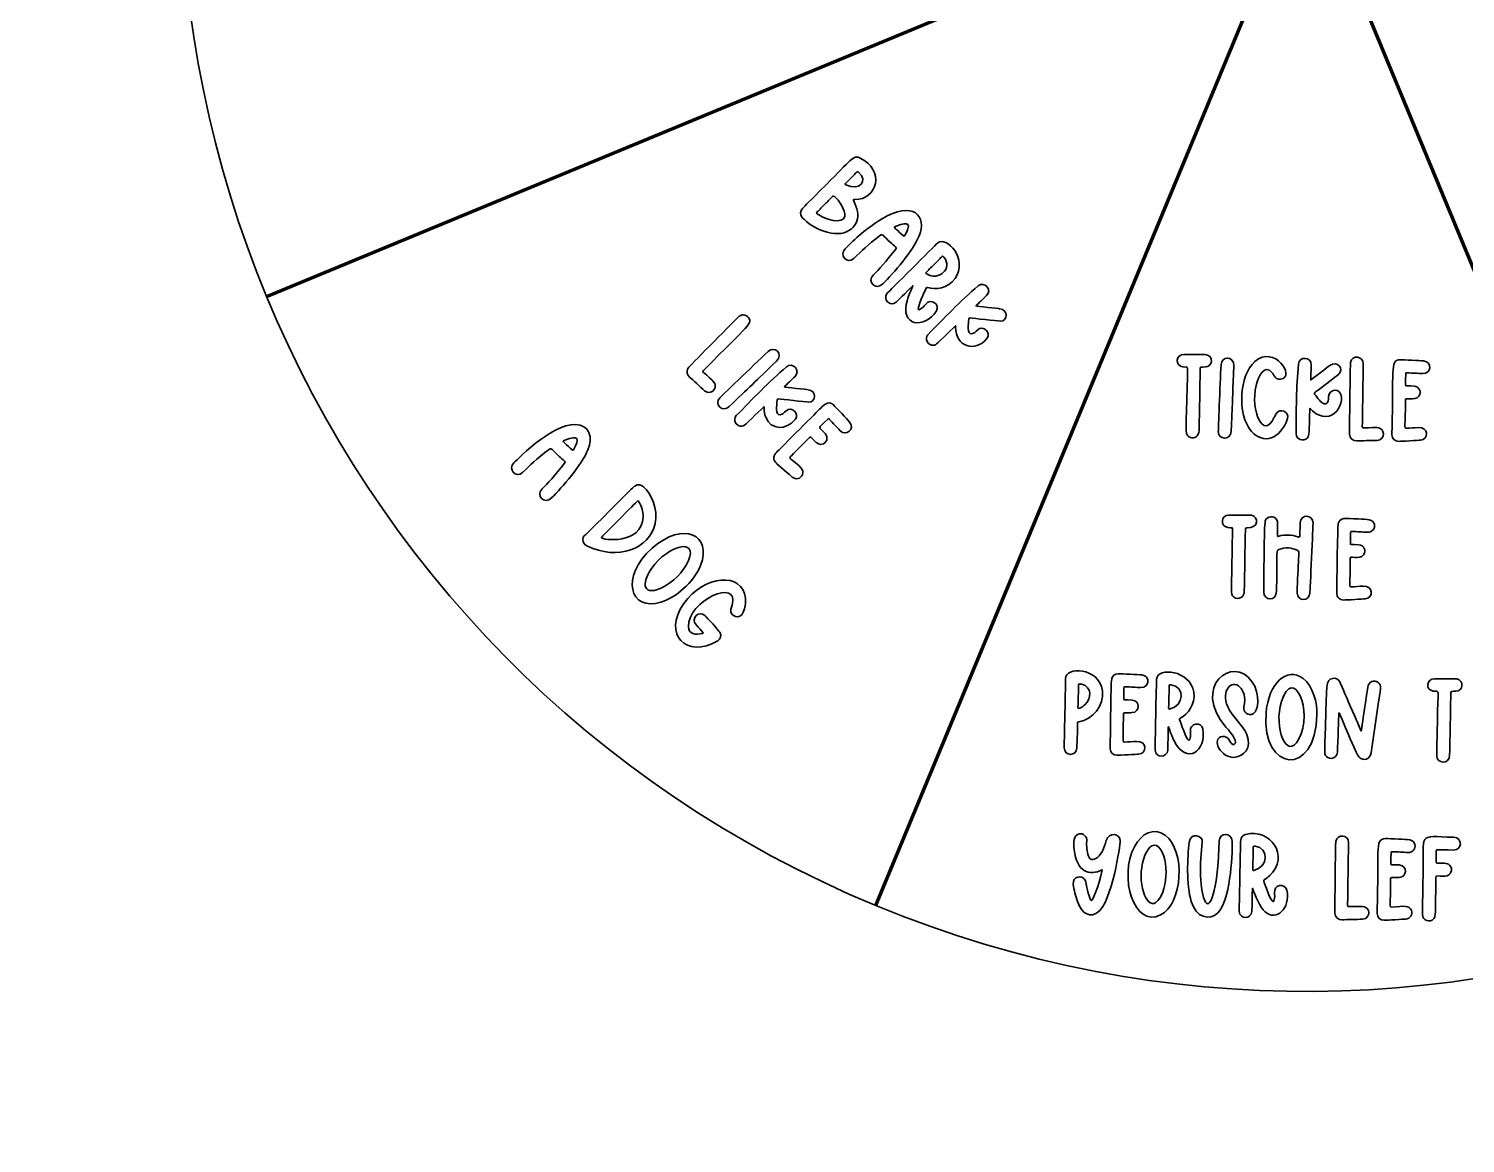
# Model space of a CAD drawing. Header units: inches. Extents: x -0.8 to 12.8, y -0.8 to 12.8.
# Drawn here: x -0.81 to 6.85, y -0.81 to 5.13 of the extents above; entities that cross this region are included whole.
import ezdxf

# ---------------------------------------------------------------- set-up
doc = ezdxf.new("R2010")
doc.units = ezdxf.units.IN
doc.header["$MEASUREMENT"] = 0
doc.layers.add('_U+0421_U+043B_U+043E_U+0439 1', color=7, linetype='Continuous')

msp = doc.modelspace()

# ---------------------------------------------------------------- linework, layer by layer
at = {"layer": '_U+0421_U+043B_U+043E_U+0439 1', "color": 7, "lineweight": 106, "true_color": 0xffffff}
for points in [[(3.7031, 0.457), (8.2969, 11.543)], [(3.7047, 11.5436), (8.2953, 0.4564)], [(0.4564, 3.7047), (11.5436, 8.2953)]]:
    msp.add_lwpolyline(points, dxfattribs=at)
at = {"layer": '_U+0421_U+043B_U+043E_U+0439 1', "color": 22, "lineweight": 35, "true_color": 0xe52421}
msp.add_open_spline([(11.543, 3.7031), (10.2744, 0.6418), (6.7644, -0.8115), (3.7031, 0.457), (0.6418, 1.7256), (-0.8115, 5.2356), (0.457, 8.2969), (1.7256, 11.3582), (5.2356, 12.8115), (8.2969, 11.543), (11.3582, 10.2744), (12.8115, 6.7644), (11.543, 3.7031)], degree=3, knots=[0, 0, 0, 0, 1, 1, 1, 2, 2, 2, 3, 3, 3, 4, 4, 4, 4], dxfattribs=at)
at = {"layer": '_U+0421_U+043B_U+043E_U+0439 1', "color": 98, "lineweight": 35, "true_color": 0x010202}
for points, knots in [([(3.5864, 4.2138), (3.5945, 4.1961), (3.6016, 4.178), (3.6054, 4.1588), (3.6199, 4.0859), (3.5546, 4.0176), (3.4449, 4.0477), (3.3978, 4.0606), (3.3554, 4.0821), (3.321, 4.1177), (3.3173, 4.1215), (3.3124, 4.1239), (3.3092, 4.1283), (3.2983, 4.1433), (3.2995, 4.1613), (3.3134, 4.1753), (3.3311, 4.1934), (3.3401, 4.2023), (3.4391, 4.3013), (3.4391, 4.3013), (3.4391, 4.3014), (3.439, 4.3014), (3.5705, 4.4328), (3.586, 4.4601), (3.6162, 4.4457), (3.7575, 4.3785), (3.71, 4.2217), (3.5919, 4.222), (3.5825, 4.222), (3.5826, 4.222), (3.5864, 4.2138)], [0, 0, 0, 0, 1, 1, 1, 2, 2, 2, 3, 3, 3, 4, 4, 4, 5, 5, 5, 6, 6, 6, 7, 7, 7, 8, 8, 8, 9, 9, 9, 10, 10, 10, 10]), ([(3.6122, 4.3677), (3.6035, 4.3755), (3.6066, 4.3711), (3.5422, 4.3076), (3.5388, 4.3043), (3.5391, 4.3023), (3.5434, 4.3004), (3.6188, 4.2669), (3.6641, 4.3205), (3.6122, 4.3677)], [0, 0, 0, 0, 1, 1, 1, 2, 2, 2, 3, 3, 3, 3]), ([(3.5379, 4.1463), (3.5292, 4.1827), (3.5122, 4.2143), (3.4828, 4.2385), (3.4784, 4.2421), (3.476, 4.2414), (3.4724, 4.2378), (3.4591, 4.2242), (3.4456, 4.2108), (3.4322, 4.1974), (3.4322, 4.1974), (3.4322, 4.1973), (3.4322, 4.1973), (3.4184, 4.1836), (3.4047, 4.1697), (3.3908, 4.1561), (3.3869, 4.1523), (3.3871, 4.1497), (3.3914, 4.1467), (3.4725, 4.0911), (3.5487, 4.1016), (3.5379, 4.1463)], [0, 0, 0, 0, 1, 1, 1, 2, 2, 2, 3, 3, 3, 4, 4, 4, 5, 5, 5, 6, 6, 6, 7, 7, 7, 7]), ([(3.7408, 3.7727), (3.7016, 3.7346), (3.6543, 3.7858), (3.6906, 3.8209), (3.7181, 3.8476), (3.7591, 3.8922), (3.8106, 3.9581), (3.8137, 3.962), (3.8143, 3.9648), (3.8097, 3.9686), (3.8, 3.9766), (3.7909, 3.9854), (3.7818, 3.994), (3.7422, 4.0309), (3.7401, 4.0397), (3.7295, 4.032), (3.6524, 3.9759), (3.634, 3.9519), (3.5868, 3.9082), (3.5508, 3.875), (3.5052, 3.9264), (3.5403, 3.9597), (3.576, 3.9935), (3.6398, 4.0605), (3.7336, 4.1175), (3.9041, 4.2212), (3.9791, 4.1324), (3.9351, 4.0292), (3.901, 3.9493), (3.799, 3.8293), (3.7408, 3.7727)], [0, 0, 0, 0, 1, 1, 1, 2, 2, 2, 3, 3, 3, 4, 4, 4, 5, 5, 5, 6, 6, 6, 7, 7, 7, 8, 8, 8, 9, 9, 9, 10, 10, 10, 10]), ([(3.8509, 4.0284), (3.8532, 4.0265), (3.8551, 4.0248), (3.8572, 4.0285), (3.8921, 4.0898), (3.8847, 4.1103), (3.8121, 4.0802), (3.7992, 4.0749), (3.7995, 4.0762), (3.8113, 4.0645), (3.8239, 4.0546), (3.8364, 4.0403), (3.8509, 4.0284)], [0, 0, 0, 0, 1, 1, 1, 2, 2, 2, 3, 3, 3, 4, 4, 4, 4]), ([(3.872, 3.6871), (3.8805, 3.7142), (3.8907, 3.7374), (3.902, 3.7621), (3.9017, 3.7624), (3.9013, 3.7626), (3.901, 3.7629), (3.8283, 3.6903), (3.8245, 3.686), (3.8129, 3.6758), (3.7812, 3.648), (3.7375, 3.6894), (3.7649, 3.7231), (3.7659, 3.7243), (4.0223, 3.9808), (4.0327, 3.9901), (4.0809, 4.0329), (4.1971, 3.9023), (4.1268, 3.802), (4.088, 3.7465), (4.0215, 3.7405), (3.9795, 3.7524), (3.9758, 3.7534), (3.9734, 3.7528), (3.9716, 3.7492), (3.9664, 3.7387), (3.9212, 3.6421), (3.9307, 3.6353), (3.9345, 3.6325), (3.939, 3.6369), (3.9428, 3.6391), (3.9537, 3.6455), (3.9623, 3.6546), (3.9699, 3.6645), (3.9972, 3.7003), (4.0478, 3.661), (4.0267, 3.6283), (3.963, 3.5291), (3.8273, 3.5454), (3.872, 3.6871)], [0, 0, 0, 0, 1, 1, 1, 2, 2, 2, 3, 3, 3, 4, 4, 4, 5, 5, 5, 6, 6, 6, 7, 7, 7, 8, 8, 8, 9, 9, 9, 10, 10, 10, 11, 11, 11, 12, 12, 12, 13, 13, 13, 13]), ([(3.9723, 3.8271), (4.0416, 3.7843), (4.1147, 3.8558), (4.0668, 3.9147), (4.0608, 3.9221), (4.0607, 3.9221), (4.0544, 3.9157), (4.0411, 3.9025), (4.0279, 3.8892), (4.0147, 3.876), (4.0147, 3.876), (4.0147, 3.876), (4.0147, 3.8761), (3.9962, 3.8577), (3.9829, 3.8443), (3.9727, 3.8341), (3.9706, 3.832), (3.9676, 3.83), (3.9723, 3.8271)], [0, 0, 0, 0, 1, 1, 1, 2, 2, 2, 3, 3, 3, 4, 4, 4, 5, 5, 5, 6, 6, 6, 6]), ([(4.3639, 3.64), (4.3596, 3.6405), (4.2414, 3.6535), (4.2379, 3.6554), (4.2479, 3.6655), (4.2812, 3.6983), (4.2946, 3.7111), (4.3263, 3.7412), (4.2825, 3.7904), (4.2491, 3.7616), (4.1555, 3.6812), (4.0672, 3.5906), (3.9817, 3.5016), (3.9622, 3.4813), (3.9783, 3.4428), (4.0113, 3.4455), (4.0271, 3.4468), (4.0259, 3.4495), (4.1242, 3.5454), (4.1255, 3.5467), (4.1265, 3.5484), (4.1286, 3.5488), (4.13, 3.5465), (4.1293, 3.5442), (4.1293, 3.5419), (4.1282, 3.4367), (4.2325, 3.4038), (4.2958, 3.4809), (4.3215, 3.5123), (4.2761, 3.5552), (4.245, 3.5262), (4.2349, 3.5168), (4.2292, 3.5087), (4.2151, 3.5061), (4.1873, 3.5008), (4.1976, 3.5618), (4.1995, 3.5837), (4.2001, 3.5903), (4.2022, 3.592), (4.2089, 3.5912), (4.2228, 3.5895), (4.3503, 3.5743), (4.366, 3.5738), (4.4086, 3.5723), (4.4122, 3.6344), (4.3639, 3.64)], [0, 0, 0, 0, 1, 1, 1, 2, 2, 2, 3, 3, 3, 4, 4, 4, 5, 5, 5, 6, 6, 6, 7, 7, 7, 8, 8, 8, 9, 9, 9, 10, 10, 10, 11, 11, 11, 12, 12, 12, 13, 13, 13, 14, 14, 14, 15, 15, 15, 15]), ([(3.0226, 3.5954), (3.0097, 3.6101), (2.9883, 3.6133), (2.9686, 3.5934), (2.9548, 3.5795), (2.731, 3.3548), (2.7071, 3.3282), (2.6927, 3.3122), (2.6946, 3.2897), (2.7109, 3.2756), (2.7284, 3.2604), (2.7695, 3.2215), (2.7908, 3.2027), (2.8087, 3.1871), (2.8355, 3.1927), (2.8451, 3.2136), (2.8576, 3.2409), (2.8356, 3.2554), (2.7857, 3.3005), (2.7814, 3.3044), (2.781, 3.3069), (2.7853, 3.3112), (3.0334, 3.5608), (3.0501, 3.5643), (3.0226, 3.5954)], [0, 0, 0, 0, 1, 1, 1, 2, 2, 2, 3, 3, 3, 4, 4, 4, 5, 5, 5, 6, 6, 6, 7, 7, 7, 8, 8, 8, 8]), ([(5.8981, 3.0536), (5.9103, 3.0907), (5.8548, 3.1147), (5.8354, 3.0772), (5.8327, 3.0719), (5.8305, 3.0663), (5.828, 3.0609), (5.7703, 2.9369), (5.6986, 3.0948), (5.7307, 3.2303), (5.7429, 3.282), (5.7783, 3.3458), (5.8154, 3.2997), (5.8266, 3.2858), (5.8338, 3.2606), (5.861, 3.2643), (5.9457, 3.2758), (5.8279, 3.4507), (5.724, 3.3579), (5.6412, 3.2837), (5.6271, 3.0788), (5.7066, 2.9855), (5.7673, 2.9144), (5.8621, 2.9436), (5.8981, 3.0536)], [0, 0, 0, 0, 1, 1, 1, 2, 2, 2, 3, 3, 3, 4, 4, 4, 5, 5, 5, 6, 6, 6, 7, 7, 7, 8, 8, 8, 8]), ([(2.9206, 3.1171), (3.0266, 3.2174), (3.0637, 3.2536), (3.1736, 3.3598), (3.1737, 3.3597), (3.1738, 3.3595), (3.1739, 3.3594), (3.2141, 3.3996), (3.1635, 3.444), (3.1296, 3.412), (3.0456, 3.3325), (2.8751, 3.1681), (2.8718, 3.1647), (2.8578, 3.1506), (2.8585, 3.1285), (2.8719, 3.1156), (2.8849, 3.103), (2.9064, 3.1036), (2.9206, 3.1171)], [0, 0, 0, 0, 1, 1, 1, 2, 2, 2, 3, 3, 3, 4, 4, 4, 5, 5, 5, 6, 6, 6, 6]), ([(5.3397, 3.3294), (5.3741, 3.3239), (5.3655, 3.3641), (5.3614, 3.1536), (5.3614, 3.1536), (5.3614, 3.1536), (5.3614, 3.1536), (5.358, 2.9774), (5.3506, 2.964), (5.3811, 2.9533), (5.4007, 2.9465), (5.4262, 2.9576), (5.4269, 2.9911), (5.4269, 2.994), (5.4332, 3.3183), (5.4332, 3.3213), (5.433, 3.3314), (5.4391, 3.3282), (5.4596, 3.3292), (5.4996, 3.3309), (5.505, 3.3854), (5.4657, 3.3949), (5.4601, 3.3963), (5.3519, 3.3962), (5.3462, 3.3962), (5.3267, 3.3962), (5.3116, 3.3828), (5.3101, 3.3648), (5.3087, 3.348), (5.3216, 3.3323), (5.3397, 3.3294)], [0, 0, 0, 0, 1, 1, 1, 2, 2, 2, 3, 3, 3, 4, 4, 4, 5, 5, 5, 6, 6, 6, 7, 7, 7, 8, 8, 8, 9, 9, 9, 10, 10, 10, 10]), ([(5.5977, 2.9843), (5.6011, 3.0579), (5.6029, 3.089), (5.6117, 3.3345), (5.6119, 3.3345), (5.612, 3.3345), (5.6122, 3.3345), (5.6134, 3.3912), (5.546, 3.3883), (5.5438, 3.3417), (5.5388, 3.2343), (5.5296, 2.99), (5.5295, 2.9848), (5.5289, 2.94), (5.5955, 2.9362), (5.5977, 2.9843)], [0, 0, 0, 0, 1, 1, 1, 2, 2, 2, 3, 3, 3, 4, 4, 4, 5, 5, 5, 5]), ([(6.1501, 3.2048), (6.1315, 3.2039), (6.118, 3.1907), (6.117, 3.1724), (6.1167, 3.1675), (6.1168, 3.1627), (6.1164, 3.1579), (6.1155, 3.144), (6.1083, 3.1275), (6.094, 3.1324), (6.0762, 3.1384), (6.0599, 3.1629), (6.0444, 3.1822), (6.0361, 3.1924), (6.0394, 3.1888), (6.1302, 3.2584), (6.144, 3.269), (6.1583, 3.279), (6.1712, 3.2905), (6.2027, 3.3188), (6.1626, 3.3664), (6.1238, 3.3368), (6.1202, 3.3341), (6.0262, 3.2616), (6.0222, 3.2605), (6.0225, 3.2737), (6.0238, 3.323), (6.0245, 3.34), (6.0265, 3.3837), (5.9608, 3.3886), (5.9567, 3.3449), (5.945, 3.222), (5.9442, 3.0955), (5.9443, 2.9721), (5.9443, 2.9441), (5.9825, 2.9273), (6.0045, 2.9521), (6.0166, 2.9659), (6.0127, 2.9788), (6.0166, 3.1024), (6.0167, 3.1042), (6.0161, 3.1062), (6.0174, 3.1079), (6.0201, 3.1073), (6.0212, 3.1051), (6.0227, 3.1034), (6.0343, 3.0912), (6.0474, 3.0811), (6.0632, 3.0742), (6.1782, 3.0236), (6.2245, 3.2082), (6.1501, 3.2048)], [0, 0, 0, 0, 1, 1, 1, 2, 2, 2, 3, 3, 3, 4, 4, 4, 5, 5, 5, 6, 6, 6, 7, 7, 7, 8, 8, 8, 9, 9, 9, 10, 10, 10, 11, 11, 11, 12, 12, 12, 13, 13, 13, 14, 14, 14, 15, 15, 15, 16, 16, 16, 17, 17, 17, 17]), ([(6.3737, 3.0063), (6.2987, 3.0061), (6.2968, 3.0006), (6.297, 3.0122), (6.2971, 3.0169), (6.3021, 3.3415), (6.3019, 3.3468), (6.3011, 3.3891), (6.2427, 3.395), (6.2342, 3.3533), (6.2321, 3.3428), (6.2285, 2.981), (6.2289, 2.9703), (6.2296, 2.9488), (6.2466, 2.934), (6.2681, 2.935), (6.2923, 2.9362), (6.3465, 2.9366), (6.3762, 2.938), (6.4214, 2.9401), (6.4207, 3.0064), (6.3737, 3.0063)], [0, 0, 0, 0, 1, 1, 1, 2, 2, 2, 3, 3, 3, 4, 4, 4, 5, 5, 5, 6, 6, 6, 7, 7, 7, 7]), ([(3.2743, 3.049), (3.3, 3.0804), (3.2546, 3.1232), (3.2236, 3.0943), (3.2134, 3.0848), (3.2077, 3.0768), (3.1937, 3.0741), (3.1798, 3.0715), (3.1753, 3.0871), (3.1747, 3.1009), (3.1739, 3.1181), (3.1766, 3.1348), (3.1781, 3.1517), (3.1786, 3.1583), (3.1807, 3.1601), (3.1874, 3.1593), (3.2013, 3.1576), (3.329, 3.1424), (3.3445, 3.1418), (3.3869, 3.1403), (3.3909, 3.2025), (3.3425, 3.2081), (3.3381, 3.2086), (3.22, 3.2215), (3.2164, 3.2235), (3.2262, 3.2333), (3.2598, 3.2664), (3.2732, 3.2791), (3.3048, 3.3093), (3.2611, 3.3584), (3.2277, 3.3297), (3.134, 3.2492), (3.0458, 3.1586), (2.9603, 3.0697), (2.9507, 3.0597), (2.9494, 3.0441), (2.9559, 3.0318), (2.9655, 3.0135), (2.9916, 3.0048), (3.0125, 3.0252), (3.0138, 3.0265), (3.1053, 3.1165), (3.1072, 3.1168), (3.1086, 3.1146), (3.1079, 3.1122), (3.1078, 3.1099), (3.1077, 3.0931), (3.1102, 3.0767), (3.1167, 3.0608), (3.1453, 2.9914), (3.2261, 2.9903), (3.2743, 3.049)], [0, 0, 0, 0, 1, 1, 1, 2, 2, 2, 3, 3, 3, 4, 4, 4, 5, 5, 5, 6, 6, 6, 7, 7, 7, 8, 8, 8, 9, 9, 9, 10, 10, 10, 11, 11, 11, 12, 12, 12, 13, 13, 13, 14, 14, 14, 15, 15, 15, 16, 16, 16, 17, 17, 17, 17]), ([(6.5953, 3.0066), (6.5743, 3.0049), (6.5533, 3.0042), (6.5324, 3.0027), (6.5169, 3.0015), (6.528, 3.0097), (6.5264, 3.1536), (6.5263, 3.1628), (6.5323, 3.1599), (6.5522, 3.16), (6.5691, 3.1601), (6.587, 3.1577), (6.5984, 3.1737), (6.6144, 3.1961), (6.6006, 3.2245), (6.5726, 3.2275), (6.5152, 3.2337), (6.5281, 3.2076), (6.5286, 3.2899), (6.5287, 3.2983), (6.5287, 3.2985), (6.5372, 3.2981), (6.5646, 3.2968), (6.592, 3.2955), (6.6193, 3.2939), (6.6643, 3.2912), (6.6712, 3.3573), (6.6239, 3.3618), (6.6004, 3.3639), (6.5217, 3.3675), (6.4981, 3.3679), (6.4493, 3.3687), (6.4618, 3.3308), (6.4565, 3.0495), (6.456, 3.0222), (6.4548, 2.995), (6.4551, 2.9678), (6.4553, 2.947), (6.4712, 2.9326), (6.4922, 2.9326), (6.505, 2.9326), (6.5972, 2.9379), (6.6067, 2.9385), (6.6518, 2.9414), (6.6522, 3.0113), (6.5953, 3.0066)], [0, 0, 0, 0, 1, 1, 1, 2, 2, 2, 3, 3, 3, 4, 4, 4, 5, 5, 5, 6, 6, 6, 7, 7, 7, 8, 8, 8, 9, 9, 9, 10, 10, 10, 11, 11, 11, 12, 12, 12, 13, 13, 13, 14, 14, 14, 15, 15, 15, 15]), ([(3.4779, 3.1268), (3.4492, 3.1553), (3.4188, 3.119), (3.4034, 3.1038), (3.3788, 3.0795), (3.1702, 2.8689), (3.1696, 2.8683), (3.1553, 2.8531), (3.1568, 2.8317), (3.1718, 2.8172), (3.1813, 2.808), (3.2511, 2.7483), (3.2586, 2.742), (3.2765, 2.7267), (3.3035, 2.733), (3.3125, 2.7541), (3.3245, 2.7823), (3.3, 2.7977), (3.2494, 2.8397), (3.2444, 2.844), (3.2448, 2.8469), (3.2493, 2.8513), (3.2493, 2.8513), (3.3498, 2.9526), (3.3498, 2.9527), (3.3532, 2.9563), (3.3557, 2.9563), (3.359, 2.9527), (3.3884, 2.9218), (3.3992, 2.9142), (3.4156, 2.9172), (3.4426, 2.9223), (3.4524, 2.9523), (3.4343, 2.9738), (3.3972, 3.0182), (3.3884, 2.9902), (3.4459, 3.0494), (3.4518, 3.0554), (3.4519, 3.0555), (3.4578, 3.0493), (3.4766, 3.0293), (3.4954, 3.0095), (3.514, 2.9893), (3.5446, 2.9562), (3.5954, 2.999), (3.5644, 3.035), (3.549, 3.0529), (3.4951, 3.1097), (3.4779, 3.1268)], [0, 0, 0, 0, 1, 1, 1, 2, 2, 2, 3, 3, 3, 4, 4, 4, 5, 5, 5, 6, 6, 6, 7, 7, 7, 8, 8, 8, 9, 9, 9, 10, 10, 10, 11, 11, 11, 12, 12, 12, 13, 13, 13, 14, 14, 14, 15, 15, 15, 16, 16, 16, 16]), ([(2.1696, 2.8877), (2.1355, 2.8077), (2.0333, 2.6877), (1.9753, 2.6313), (1.9361, 2.5931), (1.889, 2.6444), (1.9251, 2.6794), (1.9527, 2.7061), (1.9936, 2.7507), (2.0452, 2.8167), (2.0482, 2.8206), (2.0488, 2.8233), (2.0443, 2.8271), (2.0346, 2.8351), (2.0255, 2.8439), (2.0163, 2.8525), (1.9769, 2.8894), (1.9747, 2.8982), (1.9641, 2.8905), (1.8869, 2.8344), (1.869, 2.8107), (1.8213, 2.7668), (1.7853, 2.7335), (1.7398, 2.7849), (1.7748, 2.8182), (1.7995, 2.8415), (2.0034, 3.0523), (2.1284, 3.0187), (2.172, 3.007), (2.1995, 2.9578), (2.1696, 2.8877)], [0, 0, 0, 0, 1, 1, 1, 2, 2, 2, 3, 3, 3, 4, 4, 4, 5, 5, 5, 6, 6, 6, 7, 7, 7, 8, 8, 8, 9, 9, 9, 10, 10, 10, 10]), ([(2.0466, 2.9388), (2.0338, 2.9334), (2.034, 2.9347), (2.0459, 2.923), (2.0585, 2.9131), (2.0709, 2.8989), (2.0855, 2.8869), (2.0878, 2.885), (2.0896, 2.8833), (2.0917, 2.887), (2.127, 2.949), (2.1183, 2.9684), (2.0466, 2.9388)], [0, 0, 0, 0, 1, 1, 1, 2, 2, 2, 3, 3, 3, 4, 4, 4, 4]), ([(2.1642, 2.3753), (2.1501, 2.3824), (2.1414, 2.393), (2.1419, 2.4092), (2.1426, 2.4301), (2.153, 2.4306), (2.1669, 2.4444), (2.4192, 2.6966), (2.4065, 2.6856), (2.42, 2.6944), (2.4358, 2.7048), (2.4525, 2.7034), (2.4659, 2.69), (2.5062, 2.6497), (2.5446, 2.5735), (2.5277, 2.494), (2.4992, 2.3595), (2.3272, 2.2936), (2.1642, 2.3753)], [0, 0, 0, 0, 1, 1, 1, 2, 2, 2, 3, 3, 3, 4, 4, 4, 5, 5, 5, 6, 6, 6, 6]), ([(2.4408, 2.6104), (2.4368, 2.6172), (2.4367, 2.6171), (2.431, 2.6114), (2.4297, 2.6101), (2.2401, 2.4214), (2.2405, 2.4196), (2.2434, 2.4057), (2.4555, 2.3791), (2.4633, 2.529), (2.4649, 2.5585), (2.4555, 2.5853), (2.4408, 2.6104)], [0, 0, 0, 0, 1, 1, 1, 2, 2, 2, 3, 3, 3, 4, 4, 4, 4]), ([(5.6021, 2.297), (5.6021, 2.297), (5.6021, 2.297), (5.6021, 2.297), (5.6011, 2.2449), (5.599, 2.1412), (5.599, 2.129), (5.5989, 2.0972), (5.6384, 2.0824), (5.6594, 2.1075), (5.6711, 2.1214), (5.6672, 2.1135), (5.6734, 2.4392), (5.6736, 2.4477), (5.674, 2.4562), (5.6739, 2.4647), (5.6738, 2.4699), (5.6753, 2.4722), (5.681, 2.472), (5.7502, 2.4693), (5.7428, 2.5295), (5.7064, 2.5383), (5.7007, 2.5397), (5.5927, 2.5397), (5.5869, 2.5397), (5.5427, 2.5396), (5.5374, 2.4797), (5.5804, 2.4729), (5.6017, 2.4695), (5.6056, 2.4776), (5.6053, 2.4631), (5.6043, 2.4077), (5.6032, 2.3524), (5.6021, 2.297)], [0, 0, 0, 0, 1, 1, 1, 2, 2, 2, 3, 3, 3, 4, 4, 4, 5, 5, 5, 6, 6, 6, 7, 7, 7, 8, 8, 8, 9, 9, 9, 10, 10, 10, 11, 11, 11, 11]), ([(5.9496, 2.1228), (5.9503, 2.0795), (6.0152, 2.0756), (6.0179, 2.1249), (6.0179, 2.1249), (6.0345, 2.4963), (6.0345, 2.4964), (6.0363, 2.544), (5.9684, 2.5472), (5.9661, 2.4985), (5.9622, 2.416), (5.9674, 2.4195), (5.9536, 2.4238), (5.92, 2.4342), (5.8862, 2.4359), (5.8521, 2.4268), (5.8403, 2.4237), (5.846, 2.4215), (5.8457, 2.4957), (5.8456, 2.5274), (5.8115, 2.5411), (5.7898, 2.5229), (5.775, 2.5105), (5.7752, 2.5282), (5.7715, 2.128), (5.7711, 2.0836), (5.8391, 2.0749), (5.84, 2.1345), (5.8433, 2.3606), (5.8382, 2.35), (5.8521, 2.3553), (5.8863, 2.3684), (5.9197, 2.3665), (5.9526, 2.351), (5.9573, 2.3488), (5.9593, 2.3463), (5.959, 2.341), (5.9578, 2.3172), (5.9577, 2.2932), (5.9558, 2.2694), (5.9551, 2.2594), (5.9493, 2.1423), (5.9496, 2.1228)], [0, 0, 0, 0, 1, 1, 1, 2, 2, 2, 3, 3, 3, 4, 4, 4, 5, 5, 5, 6, 6, 6, 7, 7, 7, 8, 8, 8, 9, 9, 9, 10, 10, 10, 11, 11, 11, 12, 12, 12, 13, 13, 13, 14, 14, 14, 14]), ([(6.2342, 2.4437), (6.2343, 2.4521), (6.2343, 2.4523), (6.2428, 2.4519), (6.2702, 2.4506), (6.2976, 2.4493), (6.3249, 2.4477), (6.3486, 2.4462), (6.3668, 2.4674), (6.3611, 2.4902), (6.3539, 2.5189), (6.3256, 2.5164), (6.2746, 2.5188), (6.2031, 2.5223), (6.1778, 2.529), (6.169, 2.4937), (6.1645, 2.4756), (6.1606, 2.1355), (6.1607, 2.1216), (6.1609, 2.1008), (6.1768, 2.0864), (6.1978, 2.0863), (6.2106, 2.0863), (6.3028, 2.0917), (6.3123, 2.0923), (6.3574, 2.0951), (6.3578, 2.1651), (6.3009, 2.1604), (6.28, 2.1587), (6.2589, 2.158), (6.238, 2.1564), (6.2224, 2.1553), (6.2337, 2.1636), (6.232, 2.3073), (6.2319, 2.3165), (6.2379, 2.3137), (6.2579, 2.3138), (6.2747, 2.3139), (6.2926, 2.3115), (6.304, 2.3275), (6.32, 2.3498), (6.3062, 2.3783), (6.2782, 2.3813), (6.2354, 2.3859), (6.2321, 2.3756), (6.2333, 2.3919), (6.2344, 2.4092), (6.2341, 2.4265), (6.2342, 2.4437)], [0, 0, 0, 0, 1, 1, 1, 2, 2, 2, 3, 3, 3, 4, 4, 4, 5, 5, 5, 6, 6, 6, 7, 7, 7, 8, 8, 8, 9, 9, 9, 10, 10, 10, 11, 11, 11, 12, 12, 12, 13, 13, 13, 14, 14, 14, 15, 15, 15, 16, 16, 16, 16]), ([(2.5587, 2.0751), (2.3932, 2.0235), (2.3377, 2.2085), (2.5114, 2.3628), (2.6786, 2.5113), (2.8353, 2.431), (2.7693, 2.2709), (2.7306, 2.1769), (2.6389, 2.1001), (2.5587, 2.0751)], [0, 0, 0, 0, 1, 1, 1, 2, 2, 2, 3, 3, 3, 3]), ([(2.6923, 2.2719), (2.7731, 2.4142), (2.622, 2.3921), (2.5255, 2.2772), (2.465, 2.2052), (2.4453, 2.1118), (2.5397, 2.1422), (2.6008, 2.162), (2.6612, 2.217), (2.6923, 2.2719)], [0, 0, 0, 0, 1, 1, 1, 2, 2, 2, 3, 3, 3, 3]), ([(2.6803, 2.068), (2.5639, 1.9022), (2.6946, 1.771), (2.8613, 1.8681), (2.878, 1.8778), (2.8821, 1.8972), (2.8727, 1.9139), (2.8656, 1.9264), (2.8035, 1.9924), (2.7935, 2.0023), (2.7629, 2.033), (2.7115, 1.9909), (2.7477, 1.9514), (2.7593, 1.9387), (2.7709, 1.9258), (2.7825, 1.9131), (2.785, 1.9104), (2.7853, 1.909), (2.7812, 1.908), (2.7426, 1.8983), (2.7056, 1.9039), (2.7045, 1.9441), (2.7008, 2.0834), (2.9794, 2.2079), (2.938, 2.0589), (2.936, 2.0516), (2.9331, 2.0445), (2.9318, 2.0372), (2.9243, 1.997), (2.9805, 1.9782), (2.9974, 2.0206), (3.0071, 2.0447), (3.0114, 2.0699), (3.009, 2.096), (2.996, 2.2378), (2.7877, 2.2208), (2.6803, 2.068)], [0, 0, 0, 0, 1, 1, 1, 2, 2, 2, 3, 3, 3, 4, 4, 4, 5, 5, 5, 6, 6, 6, 7, 7, 7, 8, 8, 8, 9, 9, 9, 10, 10, 10, 11, 11, 11, 12, 12, 12, 12]), ([(5.6809, 1.3685), (5.6553, 1.4291), (5.6074, 1.4557), (5.5797, 1.5172), (5.5413, 1.6025), (5.6003, 1.6651), (5.645, 1.6221), (5.6609, 1.6068), (5.68, 1.5659), (5.6661, 1.5168), (5.6588, 1.4909), (5.6878, 1.4631), (5.7164, 1.4804), (5.7407, 1.4951), (5.7584, 1.5812), (5.7071, 1.6541), (5.6091, 1.7933), (5.3839, 1.626), (5.57, 1.4088), (5.5838, 1.3927), (5.6189, 1.3539), (5.6217, 1.3288), (5.623, 1.3167), (5.6091, 1.3103), (5.5996, 1.3206), (5.5943, 1.3263), (5.5908, 1.3333), (5.587, 1.3401), (5.5798, 1.353), (5.5657, 1.3608), (5.5531, 1.3591), (5.4857, 1.3496), (5.5435, 1.2372), (5.6202, 1.2475), (5.6606, 1.2529), (5.7122, 1.2944), (5.6809, 1.3685)], [0, 0, 0, 0, 1, 1, 1, 2, 2, 2, 3, 3, 3, 4, 4, 4, 5, 5, 5, 6, 6, 6, 7, 7, 7, 8, 8, 8, 9, 9, 9, 10, 10, 10, 11, 11, 11, 12, 12, 12, 12]), ([(4.7078, 1.2976), (4.7078, 1.2989), (4.7157, 1.6648), (4.7156, 1.6671), (4.7115, 1.7294), (4.8921, 1.7342), (4.9117, 1.601), (4.9229, 1.5242), (4.8592, 1.4476), (4.7856, 1.4369), (4.7761, 1.4355), (4.781, 1.4422), (4.776, 1.2984), (4.7743, 1.2499), (4.7081, 1.2529), (4.7078, 1.2976)], [0, 0, 0, 0, 1, 1, 1, 2, 2, 2, 3, 3, 3, 4, 4, 4, 5, 5, 5, 5]), ([(5.0931, 1.3319), (5.0722, 1.3302), (5.0512, 1.3295), (5.0302, 1.328), (5.0236, 1.3275), (5.0219, 1.3299), (5.0221, 1.3362), (5.0249, 1.4877), (5.0202, 1.4858), (5.0308, 1.4853), (5.0347, 1.4851), (5.0655, 1.4852), (5.0693, 1.4855), (5.1132, 1.4879), (5.1145, 1.548), (5.0704, 1.5528), (5.0275, 1.5575), (5.0243, 1.5471), (5.0255, 1.5634), (5.0267, 1.5807), (5.0263, 1.598), (5.0264, 1.6152), (5.0265, 1.6236), (5.0265, 1.6238), (5.035, 1.6234), (5.0624, 1.6221), (5.0898, 1.6208), (5.1172, 1.6192), (5.1622, 1.6165), (5.169, 1.6826), (5.1218, 1.687), (5.098, 1.6892), (5.0198, 1.6928), (4.9959, 1.6932), (4.955, 1.6939), (4.9586, 1.6454), (4.9581, 1.625), (4.9571, 1.5868), (4.9529, 1.2948), (4.9529, 1.2931), (4.9531, 1.2723), (4.9691, 1.2579), (4.99, 1.2579), (5.003, 1.2579), (5.0949, 1.2632), (5.1046, 1.2638), (5.1497, 1.2667), (5.15, 1.3366), (5.0931, 1.3319)], [0, 0, 0, 0, 1, 1, 1, 2, 2, 2, 3, 3, 3, 4, 4, 4, 5, 5, 5, 6, 6, 6, 7, 7, 7, 8, 8, 8, 9, 9, 9, 10, 10, 10, 11, 11, 11, 12, 12, 12, 13, 13, 13, 14, 14, 14, 15, 15, 15, 16, 16, 16, 16]), ([(5.2945, 1.3344), (5.2808, 1.3619), (5.2718, 1.3873), (5.2641, 1.4093), (5.2637, 1.4092), (5.2633, 1.4092), (5.2628, 1.4091), (5.2607, 1.2977), (5.2609, 1.2992), (5.2598, 1.2853), (5.2562, 1.2433), (5.196, 1.2428), (5.1923, 1.2861), (5.1922, 1.2877), (5.1992, 1.6509), (5.2002, 1.6642), (5.2053, 1.7285), (5.3795, 1.7149), (5.3985, 1.5939), (5.4087, 1.529), (5.3671, 1.4776), (5.3267, 1.456), (5.3233, 1.4542), (5.3221, 1.4521), (5.3233, 1.4482), (5.3268, 1.4369), (5.3611, 1.336), (5.3728, 1.3378), (5.3775, 1.3385), (5.3776, 1.3447), (5.3788, 1.3489), (5.3822, 1.3612), (5.3822, 1.3736), (5.3807, 1.3861), (5.3755, 1.4311), (5.4393, 1.4373), (5.4468, 1.3994), (5.4696, 1.2836), (5.3606, 1.2014), (5.2945, 1.3344)], [0, 0, 0, 0, 1, 1, 1, 2, 2, 2, 3, 3, 3, 4, 4, 4, 5, 5, 5, 6, 6, 6, 7, 7, 7, 8, 8, 8, 9, 9, 9, 10, 10, 10, 11, 11, 11, 12, 12, 12, 13, 13, 13, 13]), ([(6.0554, 1.4759), (6.0481, 1.1343), (5.7593, 1.1712), (5.7837, 1.482), (5.7967, 1.6476), (5.8983, 1.7288), (5.98, 1.6693), (6.0355, 1.6289), (6.0572, 1.5323), (6.0554, 1.4759)], [0, 0, 0, 0, 1, 1, 1, 2, 2, 2, 3, 3, 3, 3]), ([(5.8664, 1.5454), (5.8216, 1.4063), (5.895, 1.2264), (5.9571, 1.3427), (6.0389, 1.4959), (5.9292, 1.7402), (5.8664, 1.5454)], [0, 0, 0, 0, 1, 1, 1, 2, 2, 2, 2]), ([(4.7807, 1.5136), (4.7797, 1.4984), (4.807, 1.5173), (4.8182, 1.5275), (4.8556, 1.5617), (4.8547, 1.6232), (4.8028, 1.6367), (4.799, 1.6378), (4.7949, 1.6378), (4.791, 1.6388), (4.7855, 1.6401), (4.7835, 1.6383), (4.7835, 1.6324), (4.7836, 1.5927), (4.7836, 1.5531), (4.7807, 1.5136)], [0, 0, 0, 0, 1, 1, 1, 2, 2, 2, 3, 3, 3, 4, 4, 4, 5, 5, 5, 5]), ([(5.2771, 1.6335), (5.2632, 1.6352), (5.2677, 1.638), (5.2663, 1.5695), (5.2663, 1.5695), (5.2663, 1.5695), (5.2663, 1.5695), (5.2653, 1.507), (5.262, 1.5031), (5.2697, 1.5048), (5.3494, 1.5221), (5.3524, 1.6242), (5.2771, 1.6335)], [0, 0, 0, 0, 1, 1, 1, 2, 2, 2, 3, 3, 3, 4, 4, 4, 4]), ([(6.381, 1.6463), (6.3594, 1.663), (6.3303, 1.6498), (6.3261, 1.6214), (6.2873, 1.3602), (6.2984, 1.4316), (6.2912, 1.3873), (6.2878, 1.3914), (6.1803, 1.6421), (6.1782, 1.647), (6.1711, 1.6634), (6.1553, 1.6718), (6.139, 1.6684), (6.0999, 1.66), (6.1089, 1.6378), (6.101, 1.4121), (6.0956, 1.2657), (6.0904, 1.2601), (6.1134, 1.2464), (6.1355, 1.2332), (6.1632, 1.249), (6.1644, 1.2759), (6.167, 1.3319), (6.1709, 1.465), (6.1713, 1.4789), (6.1714, 1.481), (6.1705, 1.4833), (6.173, 1.4853), (6.1739, 1.4836), (6.1748, 1.4821), (6.1755, 1.4806), (6.2749, 1.2507), (6.2699, 1.2408), (6.3063, 1.2359), (6.3247, 1.2335), (6.3398, 1.2479), (6.3434, 1.2708), (6.3434, 1.2708), (6.3783, 1.5064), (6.3783, 1.5064), (6.395, 1.6189), (6.4019, 1.6303), (6.381, 1.6463)], [0, 0, 0, 0, 1, 1, 1, 2, 2, 2, 3, 3, 3, 4, 4, 4, 5, 5, 5, 6, 6, 6, 7, 7, 7, 8, 8, 8, 9, 9, 9, 10, 10, 10, 11, 11, 11, 12, 12, 12, 13, 13, 13, 14, 14, 14, 14]), ([(6.8013, 1.6653), (6.7956, 1.6666), (6.6876, 1.6666), (6.6818, 1.6666), (6.6376, 1.6666), (6.6323, 1.6067), (6.6753, 1.5998), (6.7096, 1.5942), (6.7011, 1.6346), (6.697, 1.4239), (6.697, 1.4239), (6.697, 1.4239), (6.697, 1.4239), (6.696, 1.3718), (6.6939, 1.2681), (6.6939, 1.2559), (6.6937, 1.2134), (6.7614, 1.2057), (6.7625, 1.2614), (6.7625, 1.2647), (6.7688, 1.5884), (6.7688, 1.5916), (6.7686, 1.6018), (6.7747, 1.5986), (6.7952, 1.5995), (6.8351, 1.6013), (6.8406, 1.6557), (6.8013, 1.6653)], [0, 0, 0, 0, 1, 1, 1, 2, 2, 2, 3, 3, 3, 4, 4, 4, 5, 5, 5, 6, 6, 6, 7, 7, 7, 8, 8, 8, 9, 9, 9, 9]), ([(4.9321, 0.8028), (4.9229, 0.7683), (4.906, 0.72), (4.8736, 0.7055), (4.8553, 0.6972), (4.8443, 0.7015), (4.8378, 0.7203), (4.829, 0.746), (4.826, 0.7725), (4.8283, 0.7995), (4.8308, 0.827), (4.8086, 0.8426), (4.7896, 0.8392), (4.7543, 0.8327), (4.757, 0.7909), (4.7608, 0.755), (4.7735, 0.6381), (4.8418, 0.6119), (4.9102, 0.6472), (4.9065, 0.6158), (4.8657, 0.4829), (4.8518, 0.4834), (4.8433, 0.4838), (4.8273, 0.5608), (4.8257, 0.5694), (4.8243, 0.5768), (4.8235, 0.5844), (4.8201, 0.5912), (4.8037, 0.6243), (4.7509, 0.611), (4.7564, 0.5706), (4.7607, 0.5391), (4.7676, 0.5082), (4.7783, 0.4783), (4.8051, 0.4032), (4.8519, 0.3952), (4.8852, 0.419), (4.9645, 0.4756), (5.0067, 0.7829), (5.0069, 0.8011), (5.0071, 0.8428), (4.9444, 0.8494), (4.9321, 0.8028)], [0, 0, 0, 0, 1, 1, 1, 2, 2, 2, 3, 3, 3, 4, 4, 4, 5, 5, 5, 6, 6, 6, 7, 7, 7, 8, 8, 8, 9, 9, 9, 10, 10, 10, 11, 11, 11, 12, 12, 12, 13, 13, 13, 14, 14, 14, 14]), ([(5.2216, 0.4063), (5.0814, 0.3373), (4.9948, 0.6061), (5.084, 0.7729), (5.1203, 0.8406), (5.1845, 0.876), (5.2456, 0.8316), (5.3573, 0.7502), (5.3397, 0.4642), (5.2216, 0.4063)], [0, 0, 0, 0, 1, 1, 1, 2, 2, 2, 3, 3, 3, 3]), ([(5.5337, 0.8001), (5.5302, 0.5816), (5.4917, 0.427), (5.4609, 0.4755), (5.4292, 0.5257), (5.4299, 0.6926), (5.444, 0.7934), (5.4495, 0.8329), (5.3815, 0.8493), (5.3744, 0.7935), (5.3643, 0.7139), (5.3581, 0.5679), (5.3851, 0.4784), (5.4113, 0.3913), (5.483, 0.3749), (5.5262, 0.417), (5.5908, 0.4799), (5.606, 0.7119), (5.603, 0.8003), (5.6013, 0.8481), (5.5345, 0.8477), (5.5337, 0.8001)], [0, 0, 0, 0, 1, 1, 1, 2, 2, 2, 3, 3, 3, 4, 4, 4, 5, 5, 5, 6, 6, 6, 7, 7, 7, 7]), ([(5.8951, 0.5388), (5.9149, 0.4378), (5.8385, 0.373), (5.7795, 0.4222), (5.7486, 0.4479), (5.7255, 0.5108), (5.7124, 0.5487), (5.712, 0.5487), (5.7116, 0.5486), (5.7111, 0.5486), (5.709, 0.4385), (5.7092, 0.4386), (5.7081, 0.4248), (5.7045, 0.3827), (5.6443, 0.3823), (5.6406, 0.4255), (5.6406, 0.4255), (5.6477, 0.7834), (5.6477, 0.7836), (5.6481, 0.8025), (5.6468, 0.8274), (5.6739, 0.8351), (5.8073, 0.873), (5.9133, 0.7195), (5.8022, 0.6148), (5.7941, 0.6072), (5.7849, 0.6007), (5.775, 0.5954), (5.7716, 0.5936), (5.7703, 0.5915), (5.7716, 0.5876), (5.7751, 0.5763), (5.8093, 0.4754), (5.821, 0.4772), (5.8258, 0.4779), (5.8259, 0.4842), (5.8271, 0.4883), (5.8305, 0.5006), (5.8305, 0.5131), (5.829, 0.5255), (5.827, 0.5432), (5.8381, 0.5595), (5.855, 0.563), (5.8729, 0.5668), (5.8915, 0.5567), (5.8951, 0.5388)], [0, 0, 0, 0, 1, 1, 1, 2, 2, 2, 3, 3, 3, 4, 4, 4, 5, 5, 5, 6, 6, 6, 7, 7, 7, 8, 8, 8, 9, 9, 9, 10, 10, 10, 11, 11, 11, 12, 12, 12, 13, 13, 13, 14, 14, 14, 15, 15, 15, 15]), ([(6.7851, 0.8208), (6.5829, 0.8279), (6.629, 0.8472), (6.6211, 0.619), (6.6211, 0.6149), (6.617, 0.4125), (6.6173, 0.4087), (6.6192, 0.3756), (6.6572, 0.3623), (6.6776, 0.3869), (6.6891, 0.4008), (6.686, 0.4029), (6.6892, 0.6069), (6.6894, 0.6187), (6.6936, 0.6129), (6.7384, 0.614), (6.7681, 0.6148), (6.7842, 0.6499), (6.7617, 0.6724), (6.748, 0.686), (6.7265, 0.6831), (6.6979, 0.6829), (6.6857, 0.6828), (6.6915, 0.6913), (6.6908, 0.746), (6.6906, 0.759), (6.6934, 0.7538), (6.784, 0.7526), (6.83, 0.7519), (6.8324, 0.8191), (6.7851, 0.8208)], [0, 0, 0, 0, 1, 1, 1, 2, 2, 2, 3, 3, 3, 4, 4, 4, 5, 5, 5, 6, 6, 6, 7, 7, 7, 8, 8, 8, 9, 9, 9, 10, 10, 10, 10]), ([(5.212, 0.7675), (5.1788, 0.803), (5.1463, 0.7523), (5.132, 0.7077), (5.0915, 0.582), (5.1463, 0.4369), (5.1964, 0.4729), (5.2586, 0.5176), (5.2724, 0.7031), (5.212, 0.7675)], [0, 0, 0, 0, 1, 1, 1, 2, 2, 2, 3, 3, 3, 3]), ([(5.7253, 0.7729), (5.7115, 0.7746), (5.7159, 0.7774), (5.7146, 0.7089), (5.7146, 0.7089), (5.7146, 0.7089), (5.7146, 0.7089), (5.7136, 0.6464), (5.7103, 0.6425), (5.718, 0.6442), (5.7977, 0.6615), (5.8006, 0.7637), (5.7253, 0.7729)], [0, 0, 0, 0, 1, 1, 1, 2, 2, 2, 3, 3, 3, 4, 4, 4, 4]), ([(6.2263, 0.4507), (6.2206, 0.4505), (6.2186, 0.4521), (6.2187, 0.4581), (6.2187, 0.4582), (6.2236, 0.7927), (6.2236, 0.7927), (6.2228, 0.835), (6.1644, 0.8409), (6.1558, 0.7991), (6.1537, 0.7888), (6.1502, 0.4267), (6.1505, 0.4161), (6.1512, 0.3946), (6.1682, 0.3798), (6.1897, 0.3809), (6.2132, 0.382), (6.2684, 0.3825), (6.2978, 0.3838), (6.3215, 0.3849), (6.337, 0.4074), (6.3294, 0.4292), (6.3195, 0.458), (6.2908, 0.4527), (6.2263, 0.4507)], [0, 0, 0, 0, 1, 1, 1, 2, 2, 2, 3, 3, 3, 4, 4, 4, 5, 5, 5, 6, 6, 6, 7, 7, 7, 8, 8, 8, 8]), ([(6.4906, 0.8109), (6.3644, 0.8169), (6.3827, 0.8334), (6.3796, 0.6121), (6.3796, 0.6121), (6.3767, 0.4137), (6.3767, 0.4137), (6.3769, 0.3928), (6.3928, 0.3784), (6.4138, 0.3784), (6.4267, 0.3784), (6.5189, 0.3838), (6.5284, 0.3844), (6.5519, 0.3858), (6.567, 0.409), (6.5588, 0.4305), (6.548, 0.459), (6.5197, 0.4533), (6.454, 0.4485), (6.4474, 0.448), (6.4457, 0.4504), (6.4459, 0.4567), (6.4465, 0.4892), (6.4463, 0.5218), (6.4472, 0.5543), (6.4491, 0.6221), (6.4369, 0.6027), (6.4931, 0.606), (6.5371, 0.6085), (6.5383, 0.6685), (6.4943, 0.6733), (6.4368, 0.6796), (6.4498, 0.6533), (6.4503, 0.7357), (6.4503, 0.7441), (6.4503, 0.7443), (6.4588, 0.7439), (6.4862, 0.7426), (6.5136, 0.7413), (6.541, 0.7397), (6.5647, 0.7383), (6.5829, 0.7594), (6.5772, 0.7822), (6.5698, 0.8112), (6.541, 0.8084), (6.4906, 0.8109)], [0, 0, 0, 0, 1, 1, 1, 2, 2, 2, 3, 3, 3, 4, 4, 4, 5, 5, 5, 6, 6, 6, 7, 7, 7, 8, 8, 8, 9, 9, 9, 10, 10, 10, 11, 11, 11, 12, 12, 12, 13, 13, 13, 14, 14, 14, 15, 15, 15, 15])]:
    msp.add_open_spline(points, degree=3, knots=knots, dxfattribs=at)

doc.saveas('drawing.dxf')
